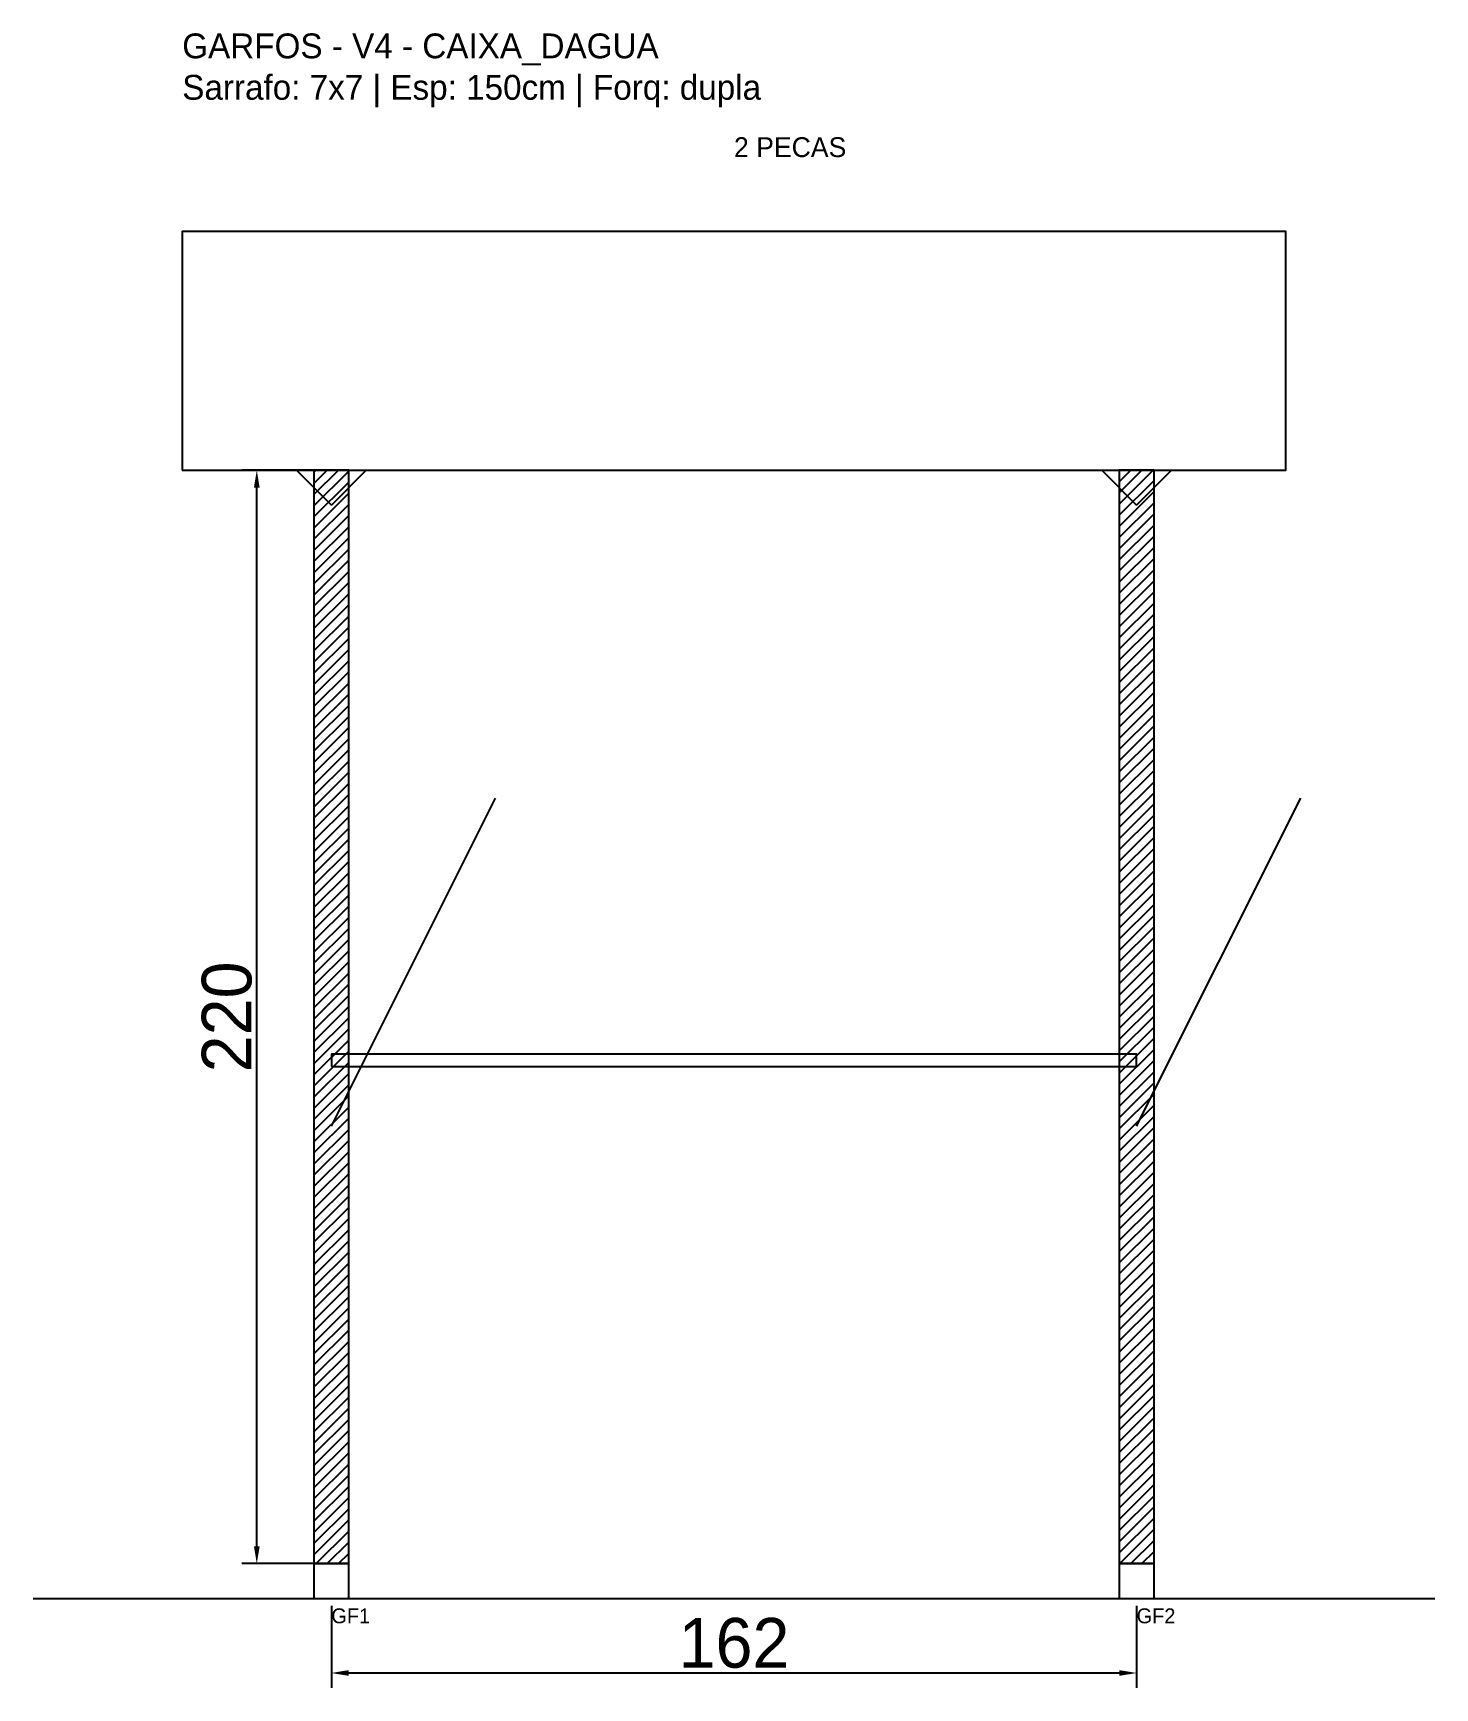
# Model space of a CAD drawing. Header units: metres. Extents: x -30 to 252, y -25 to 308.
import ezdxf

# ---------------------------------------------------------------- set-up
doc = ezdxf.new("R2010")
doc.units = ezdxf.units.M
for name, color, linetype in [('BARRA_ANCORAGEM', 1, 'Continuous'), ('COTA', 241, 'Continuous'), ('GARFOS OK', 3, 'Continuous'), ('NOME DA VIGA', 6, 'Continuous'), ('SARR_7x7', 40, 'Continuous'), ('TIRAS REESCORAMENTO', 252, 'Continuous'), ('VIGAS', 3, 'Continuous')]:
    doc.layers.add(name, color=color, linetype=linetype)
doc.dimstyles.new('EZ DXF', dxfattribs={"dimtxt": 10, "dimasz": 3.5, "dimexe": 3, "dimexo": 1.5, "dimgap": 1, "dimtad": 1, "dimdec": 1, "dimdsep": 46, "dimcen": 2.5, "dimazin": 3, "dimtfac": 1, "dimtmove": 0, "dimatfit": 3})

msp = doc.modelspace()

# ---------------------------------------------------------------- hatches: boundary and pattern name
at = {"layer": 'COTA'}
h = msp.add_hatch(dxfattribs=at)
h.set_pattern_fill('ANSI31', scale=0.5)
h.paths.add_polyline_path([(26.5, 0), (33.5, 0), (33.5, 220), (26.5, 220)])
h = msp.add_hatch(dxfattribs=at)
h.set_pattern_fill('ANSI31', scale=0.5)
h.paths.add_polyline_path([(188.5, 0), (195.5, 0), (195.5, 220), (188.5, 220)])

# ---------------------------------------------------------------- linework, layer by layer
at = {"layer": 'BARRA_ANCORAGEM'}
for p, q in [((30, 88), (63, 154)), ((192, 88), (225, 154))]:
    msp.add_line(p, q, dxfattribs=at)
at = {"layer": 'GARFOS OK'}
for p, q in [((30, 213), (23, 220)), ((23, 220), (37, 220)), ((30, 213), (37, 220)), ((192, 213), (185, 220)), ((185, 220), (199, 220)), ((192, 213), (199, 220))]:
    msp.add_line(p, q, dxfattribs=at)
at = {"layer": 'GARFOS OK', "linetype": 'CONTINUOUS'}
msp.add_line((-30, -7), (252, -7), dxfattribs=at)
at = {"layer": 'GARFOS OK'}
for points in [[(26.5, 0), (33.5, 0), (33.5, 220), (26.5, 220), (26.5, 0)], [(188.5, 0), (195.5, 0), (195.5, 220), (188.5, 220), (188.5, 0)]]:
    msp.add_lwpolyline(points, dxfattribs=at)
at = {"layer": 'SARR_7x7'}
for points in [[(26.5, -7), (33.5, -7), (33.5, 0), (26.5, 0), (26.5, -7)], [(188.5, -7), (195.5, -7), (195.5, 0), (188.5, 0), (188.5, -7)]]:
    msp.add_lwpolyline(points, dxfattribs=at)
at = {"layer": 'TIRAS REESCORAMENTO'}
msp.add_lwpolyline([(30, 100), (192, 100), (192, 102.5), (30, 102.5), (30, 100)], dxfattribs=at)
at = {"layer": 'VIGAS'}
msp.add_lwpolyline([(0, 220), (222, 220), (222, 268), (0, 268), (0, 220)], dxfattribs=at)

# ---------------------------------------------------------------- texts
at = {"layer": 'NOME DA VIGA'}
for s, height, p in [('2 PECAS', 4, (111, 283)), ('GF1', 3, (30, -12)), ('GF2', 3, (192, -12))]:
    msp.add_text(s, height=height, dxfattribs=at).set_placement(p)
at = {"layer": 'NOME DA VIGA', "insert": (0, 293), "char_height": 5, "attachment_point": 7}
msp.add_mtext('GARFOS - V4 - CAIXA_DAGUA\\PSarrafo: 7x7 | Esp: 150cm | Forq: dupla', dxfattribs=at)

# ---------------------------------------------------------------- dimensions: what is measured, and where the dimension line sits
at = {"layer": 'COTA'}
msp.add_linear_dim(base=(15, 0), p1=(30, 0), p2=(30, 220), angle=90, dimstyle='EZ DXF', dxfattribs=at).render()
msp.add_linear_dim(base=(30, -22), p1=(30, -7), p2=(192, -7), dimstyle='EZ DXF', dxfattribs=at).render()

doc.saveas('drawing.dxf')
